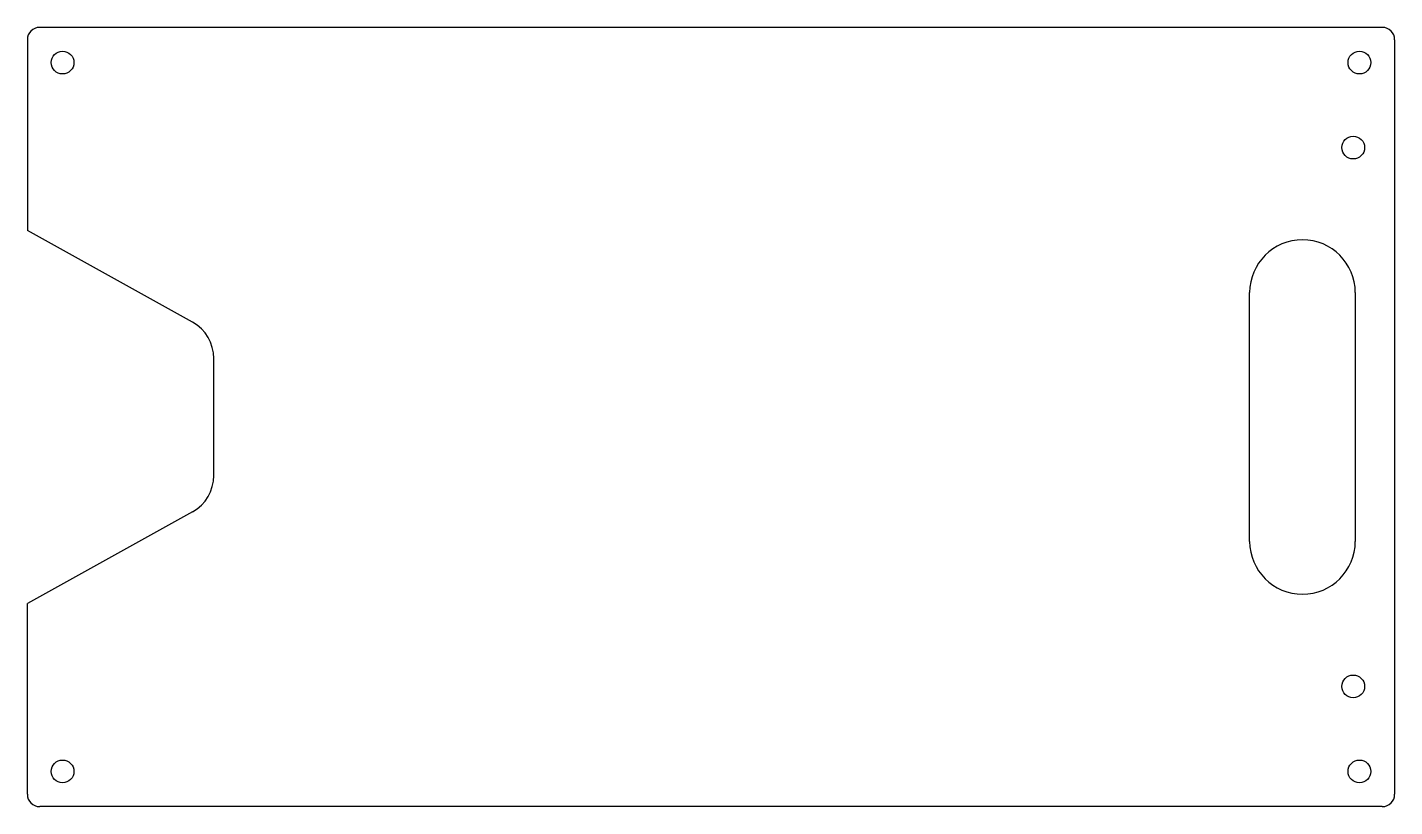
# Model space of a CAD drawing. Header units: millimetres. Extents: x 2 to 332, y -96 to 92.
import ezdxf

# ---------------------------------------------------------------- set-up
doc = ezdxf.new("R2010")
doc.units = ezdxf.units.MM
doc.layers.add('Shape2DView004', color=7, linetype='CONTINUOUS')

msp = doc.modelspace()

# ---------------------------------------------------------------- linework, layer by layer
at = {"layer": 'Shape2DView004'}
for p, q in [((329.5, 91.5), (5.5, 91.5)), ((2.5, 88.5), (2.5, 42.5)), ((332.5, 88.5), (332.5, -93.5)), ((42.36, 20.36), (2.5, 42.5)), ((297.5, -32.5), (297.5, 27.5)), ((323, 27.5), (323, -32.5)), ((47.5, -16.62), (47.5, 11.62)), ((42.36, -25.36), (2.5, -47.5)), ((2.5, -93.5), (2.5, -47.5)), ((329.5, -96.5), (5.5, -96.5))]:
    msp.add_line(p, q, dxfattribs=at)
for centre in [(11, 83), (324, 83), (322.5, 62.5), (322.5, -67.5), (11, -88), (324, -88)]:
    msp.add_circle(centre, 2.75, dxfattribs=at)
for centre, radius, start, end in [((5.5, 88.5), 3, 90, 180), ((329.5, 88.5), 3, 0, 90), ((310.25, 27.5), 12.75, 0, 180), ((37.5, 11.62), 10, 0, 60.9454), ((37.5, -16.62), 10, -60.9454, 0), ((310.25, -32.5), 12.75, 180, 0), ((5.5, -93.5), 3, 180, -90), ((329.5, -93.5), 3, -90, 0)]:
    msp.add_arc(centre, radius, start, end, dxfattribs=at)

doc.saveas('drawing.dxf')
